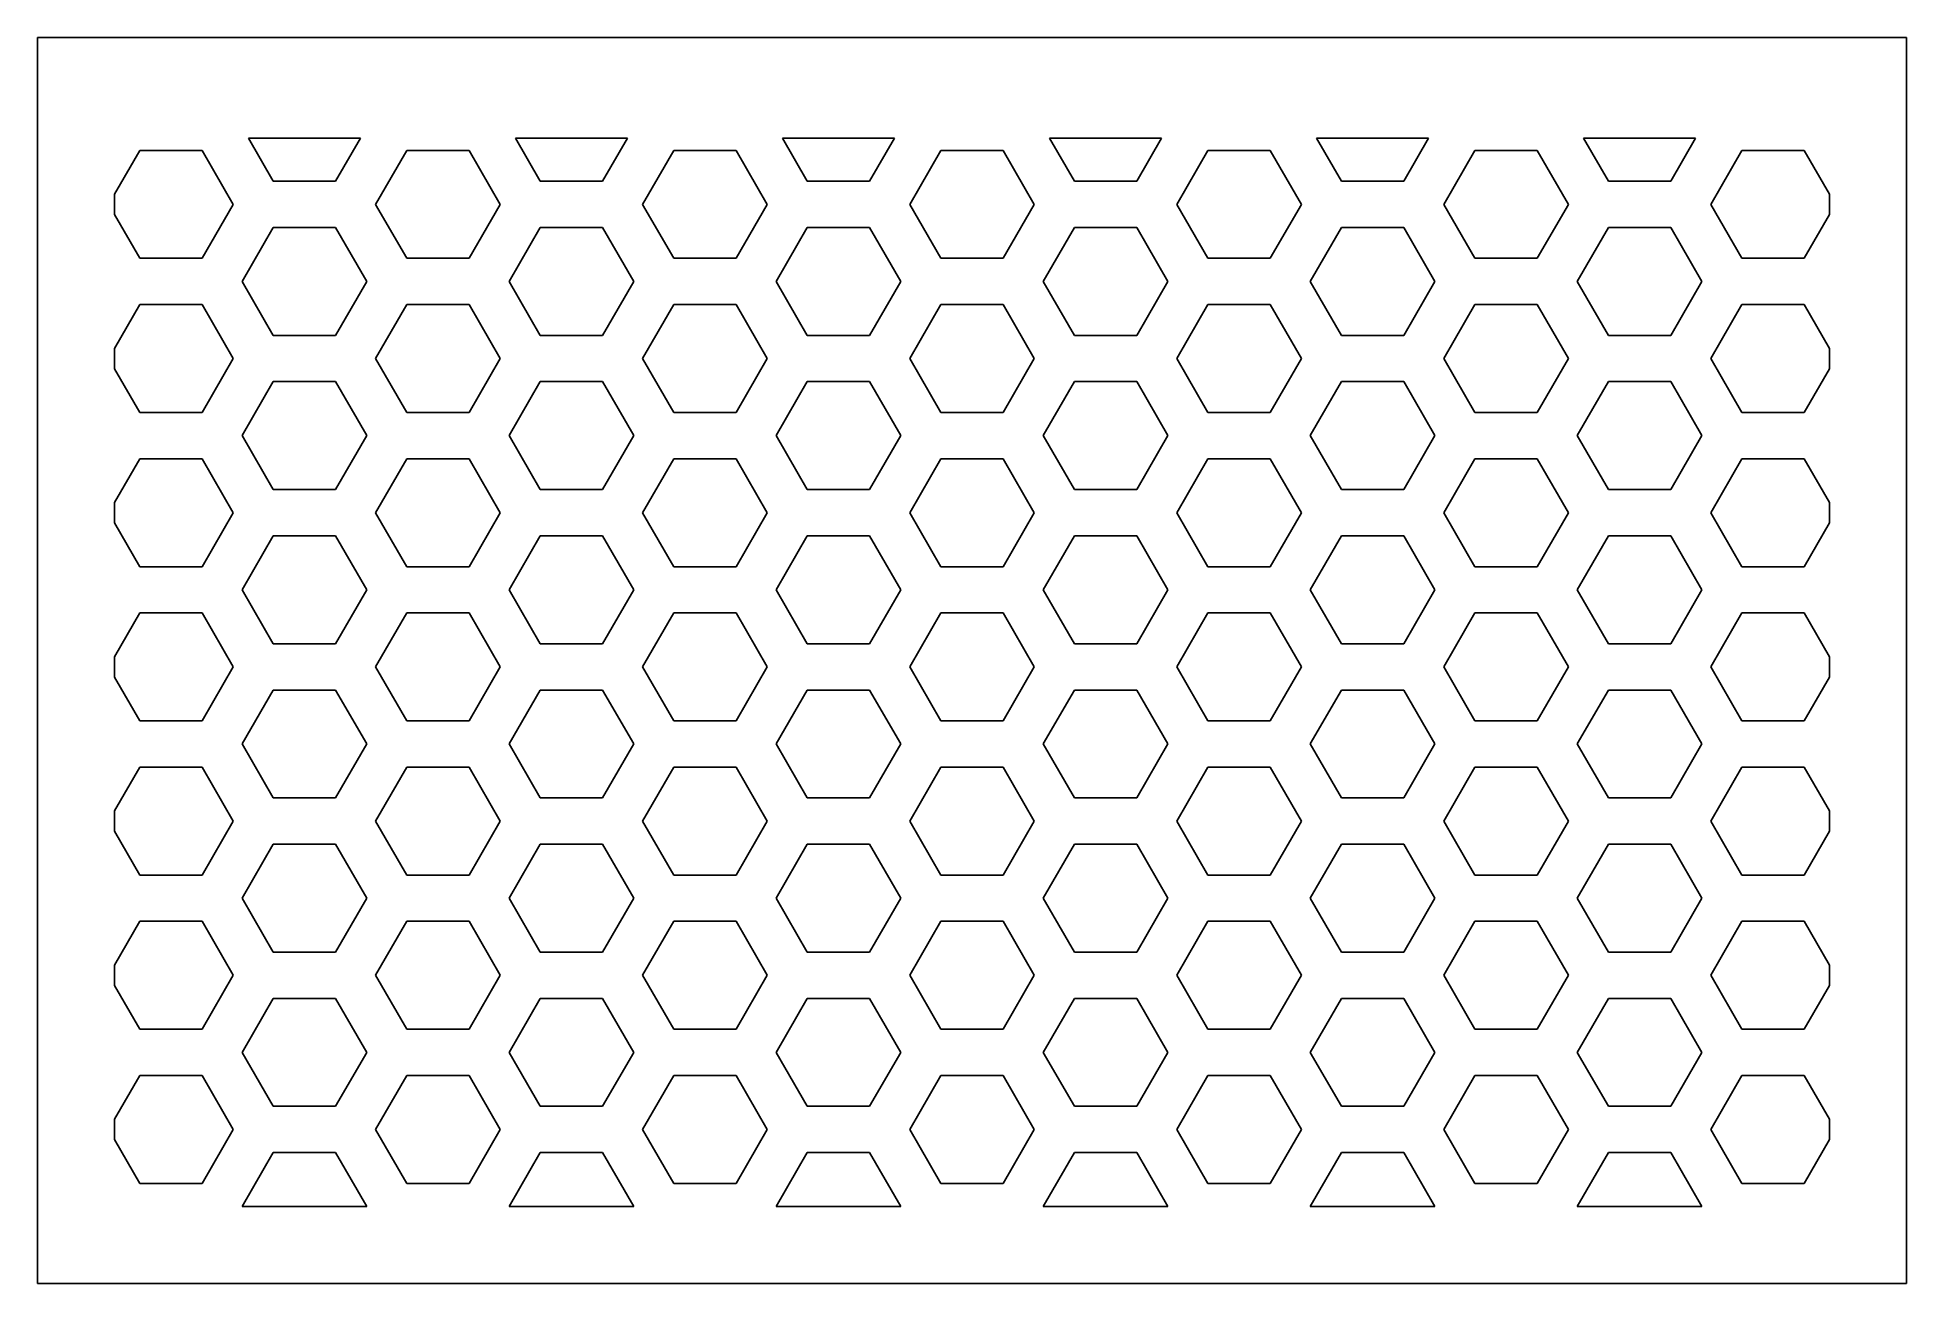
# Model space of a CAD drawing. Header units: metres. Extents: x 0 to 1500, y 0 to 1000.
import ezdxf

# ---------------------------------------------------------------- set-up
doc = ezdxf.new("R2010")
doc.units = ezdxf.units.M

msp = doc.modelspace()

# ---------------------------------------------------------------- linework, layer by layer
for p, q in [((1500, 1000), (0, 1000)), ((0, 1000), (0, 0)), ((1500, 0), (1500, 1000)), ((189.286, 884.583), (169.414, 919.002)), ((169.414, 919.002), (259.157, 919.002)), ((259.157, 919.002), (239.286, 884.583)), ((403.571, 884.583), (383.7, 919.002)), ((383.7, 919.002), (473.443, 919.002)), ((473.443, 919.002), (453.571, 884.583)), ((617.857, 884.583), (597.985, 919.002)), ((597.985, 919.002), (687.729, 919.002)), ((687.729, 919.002), (667.857, 884.583)), ((832.143, 884.583), (812.271, 919.002)), ((812.271, 919.002), (902.015, 919.002)), ((902.015, 919.002), (882.143, 884.583)), ((1046.43, 884.583), (1026.56, 919.002)), ((1026.56, 919.002), (1116.3, 919.002)), ((1116.3, 919.002), (1096.43, 884.583)), ((1260.71, 884.583), (1240.84, 919.002)), ((1240.84, 919.002), (1330.59, 919.002)), ((1330.59, 919.002), (1310.71, 884.583)), ((61.8589, 874.194), (82.1429, 909.327)), ((82.1429, 909.327), (132.143, 909.327)), ((132.143, 909.327), (157.143, 866.025)), ((271.429, 866.025), (296.429, 909.327)), ((296.429, 909.327), (346.429, 909.327)), ((346.429, 909.327), (371.429, 866.025)), ((485.714, 866.025), (510.714, 909.327)), ((510.714, 909.327), (560.714, 909.327)), ((560.714, 909.327), (585.714, 866.025)), ((700, 866.025), (725, 909.327)), ((725, 909.327), (775, 909.327)), ((775, 909.327), (800, 866.025)), ((914.286, 866.025), (939.286, 909.327)), ((939.286, 909.327), (989.286, 909.327)), ((989.286, 909.327), (1014.29, 866.025)), ((1128.57, 866.025), (1153.57, 909.327)), ((1153.57, 909.327), (1203.57, 909.327)), ((1203.57, 909.327), (1228.57, 866.025)), ((1342.86, 866.025), (1367.86, 909.327)), ((1367.86, 909.327), (1417.86, 909.327)), ((1417.86, 909.327), (1438.14, 874.194)), ((61.8589, 857.857), (61.8589, 874.194)), ((239.286, 884.583), (189.286, 884.583)), ((453.571, 884.583), (403.571, 884.583)), ((667.857, 884.583), (617.857, 884.583)), ((882.143, 884.583), (832.143, 884.583)), ((1096.43, 884.583), (1046.43, 884.583)), ((1310.71, 884.583), (1260.71, 884.583)), ((1438.14, 874.194), (1438.14, 857.857)), ((82.1429, 822.724), (61.8589, 857.857)), ((157.143, 866.025), (132.143, 822.724)), ((296.429, 822.724), (271.429, 866.025)), ((371.429, 866.025), (346.429, 822.724)), ((510.714, 822.724), (485.714, 866.025)), ((585.714, 866.025), (560.714, 822.724)), ((725, 822.724), (700, 866.025)), ((800, 866.025), (775, 822.724)), ((939.286, 822.724), (914.286, 866.025)), ((1014.29, 866.025), (989.286, 822.724)), ((1153.57, 822.724), (1128.57, 866.025)), ((1228.57, 866.025), (1203.57, 822.724)), ((1367.86, 822.724), (1342.86, 866.025)), ((1438.14, 857.857), (1417.86, 822.724)), ((164.286, 804.166), (189.286, 847.468)), ((189.286, 847.468), (239.286, 847.468)), ((239.286, 847.468), (264.286, 804.166)), ((378.571, 804.166), (403.571, 847.468)), ((403.571, 847.468), (453.571, 847.468)), ((453.571, 847.468), (478.571, 804.166)), ((592.857, 804.166), (617.857, 847.468)), ((617.857, 847.468), (667.857, 847.468)), ((667.857, 847.468), (692.857, 804.166)), ((807.143, 804.166), (832.143, 847.468)), ((832.143, 847.468), (882.143, 847.468)), ((882.143, 847.468), (907.143, 804.166)), ((1021.43, 804.166), (1046.43, 847.468)), ((1046.43, 847.468), (1096.43, 847.468)), ((1096.43, 847.468), (1121.43, 804.166)), ((1235.71, 804.166), (1260.71, 847.468)), ((1260.71, 847.468), (1310.71, 847.468)), ((1310.71, 847.468), (1335.71, 804.166)), ((132.143, 822.724), (82.1429, 822.724)), ((346.429, 822.724), (296.429, 822.724)), ((560.714, 822.724), (510.714, 822.724)), ((775, 822.724), (725, 822.724)), ((989.286, 822.724), (939.286, 822.724)), ((1203.57, 822.724), (1153.57, 822.724)), ((1417.86, 822.724), (1367.86, 822.724)), ((189.286, 760.865), (164.286, 804.166)), ((264.286, 804.166), (239.286, 760.865)), ((403.571, 760.865), (378.571, 804.166)), ((478.571, 804.166), (453.571, 760.865)), ((617.857, 760.865), (592.857, 804.166)), ((692.857, 804.166), (667.857, 760.865)), ((832.143, 760.865), (807.143, 804.166)), ((907.143, 804.166), (882.143, 760.865)), ((1046.43, 760.865), (1021.43, 804.166)), ((1121.43, 804.166), (1096.43, 760.865)), ((1260.71, 760.865), (1235.71, 804.166)), ((1335.71, 804.166), (1310.71, 760.865)), ((61.8589, 750.476), (82.1429, 785.609)), ((82.1429, 785.609), (132.143, 785.609)), ((132.143, 785.609), (157.143, 742.307)), ((271.429, 742.307), (296.429, 785.609)), ((296.429, 785.609), (346.429, 785.609)), ((346.429, 785.609), (371.429, 742.307)), ((485.714, 742.307), (510.714, 785.609)), ((510.714, 785.609), (560.714, 785.609)), ((560.714, 785.609), (585.714, 742.307)), ((700, 742.307), (725, 785.609)), ((725, 785.609), (775, 785.609)), ((775, 785.609), (800, 742.307)), ((914.286, 742.307), (939.286, 785.609)), ((939.286, 785.609), (989.286, 785.609)), ((989.286, 785.609), (1014.29, 742.307)), ((1128.57, 742.307), (1153.57, 785.609)), ((1153.57, 785.609), (1203.57, 785.609)), ((1203.57, 785.609), (1228.57, 742.307)), ((1342.86, 742.307), (1367.86, 785.609)), ((1367.86, 785.609), (1417.86, 785.609)), ((1417.86, 785.609), (1438.14, 750.476)), ((61.8589, 734.139), (61.8589, 750.476)), ((239.286, 760.865), (189.286, 760.865)), ((453.571, 760.865), (403.571, 760.865)), ((667.857, 760.865), (617.857, 760.865)), ((882.143, 760.865), (832.143, 760.865)), ((1096.43, 760.865), (1046.43, 760.865)), ((1310.71, 760.865), (1260.71, 760.865)), ((1438.14, 750.476), (1438.14, 734.139)), ((157.143, 742.307), (132.143, 699.006)), ((296.429, 699.006), (271.429, 742.307)), ((371.429, 742.307), (346.429, 699.006)), ((510.714, 699.006), (485.714, 742.307)), ((585.714, 742.307), (560.714, 699.006)), ((725, 699.006), (700, 742.307)), ((800, 742.307), (775, 699.006)), ((939.286, 699.006), (914.286, 742.307)), ((1014.29, 742.307), (989.286, 699.006)), ((1153.57, 699.006), (1128.57, 742.307)), ((1228.57, 742.307), (1203.57, 699.006)), ((1367.86, 699.006), (1342.86, 742.307)), ((82.1429, 699.006), (61.8589, 734.139)), ((164.286, 680.449), (189.286, 723.75)), ((189.286, 723.75), (239.286, 723.75)), ((239.286, 723.75), (264.286, 680.449)), ((378.571, 680.449), (403.571, 723.75)), ((403.571, 723.75), (453.571, 723.75)), ((453.571, 723.75), (478.571, 680.449)), ((592.857, 680.449), (617.857, 723.75)), ((617.857, 723.75), (667.857, 723.75)), ((667.857, 723.75), (692.857, 680.449)), ((807.143, 680.449), (832.143, 723.75)), ((832.143, 723.75), (882.143, 723.75)), ((882.143, 723.75), (907.143, 680.449)), ((1021.43, 680.449), (1046.43, 723.75)), ((1046.43, 723.75), (1096.43, 723.75)), ((1096.43, 723.75), (1121.43, 680.449)), ((1235.71, 680.449), (1260.71, 723.75)), ((1260.71, 723.75), (1310.71, 723.75)), ((1310.71, 723.75), (1335.71, 680.449)), ((1438.14, 734.139), (1417.86, 699.006)), ((132.143, 699.006), (82.1429, 699.006)), ((346.429, 699.006), (296.429, 699.006)), ((560.714, 699.006), (510.714, 699.006)), ((775, 699.006), (725, 699.006)), ((989.286, 699.006), (939.286, 699.006)), ((1203.57, 699.006), (1153.57, 699.006)), ((1417.86, 699.006), (1367.86, 699.006)), ((189.286, 637.147), (164.286, 680.449)), ((264.286, 680.449), (239.286, 637.147)), ((403.571, 637.147), (378.571, 680.449)), ((478.571, 680.449), (453.571, 637.147)), ((617.857, 637.147), (592.857, 680.449)), ((692.857, 680.449), (667.857, 637.147)), ((832.143, 637.147), (807.143, 680.449)), ((907.143, 680.449), (882.143, 637.147)), ((1046.43, 637.147), (1021.43, 680.449)), ((1121.43, 680.449), (1096.43, 637.147)), ((1260.71, 637.147), (1235.71, 680.449)), ((1335.71, 680.449), (1310.71, 637.147)), ((61.8589, 626.758), (82.1429, 661.891)), ((82.1429, 661.891), (132.143, 661.891)), ((132.143, 661.891), (157.143, 618.59)), ((271.429, 618.59), (296.429, 661.891)), ((296.429, 661.891), (346.429, 661.891)), ((346.429, 661.891), (371.429, 618.59)), ((485.714, 618.59), (510.714, 661.891)), ((510.714, 661.891), (560.714, 661.891)), ((560.714, 661.891), (585.714, 618.59)), ((700, 618.59), (725, 661.891)), ((725, 661.891), (775, 661.891)), ((775, 661.891), (800, 618.59)), ((914.286, 618.59), (939.286, 661.891)), ((939.286, 661.891), (989.286, 661.891)), ((989.286, 661.891), (1014.29, 618.59)), ((1128.57, 618.59), (1153.57, 661.891)), ((1153.57, 661.891), (1203.57, 661.891)), ((1203.57, 661.891), (1228.57, 618.59)), ((1342.86, 618.59), (1367.86, 661.891)), ((1367.86, 661.891), (1417.86, 661.891)), ((1417.86, 661.891), (1438.14, 626.758)), ((239.286, 637.147), (189.286, 637.147)), ((453.571, 637.147), (403.571, 637.147)), ((667.857, 637.147), (617.857, 637.147)), ((882.143, 637.147), (832.143, 637.147)), ((1096.43, 637.147), (1046.43, 637.147)), ((1310.71, 637.147), (1260.71, 637.147)), ((61.8589, 610.421), (61.8589, 626.758)), ((157.143, 618.59), (132.143, 575.288)), ((296.429, 575.288), (271.429, 618.59)), ((371.429, 618.59), (346.429, 575.288)), ((510.714, 575.288), (485.714, 618.59)), ((585.714, 618.59), (560.714, 575.288)), ((725, 575.288), (700, 618.59)), ((800, 618.59), (775, 575.288)), ((939.286, 575.288), (914.286, 618.59)), ((1014.29, 618.59), (989.286, 575.288)), ((1153.57, 575.288), (1128.57, 618.59)), ((1228.57, 618.59), (1203.57, 575.288)), ((1367.86, 575.288), (1342.86, 618.59)), ((1438.14, 626.758), (1438.14, 610.421)), ((82.1429, 575.288), (61.8589, 610.421)), ((164.286, 556.731), (189.286, 600.032)), ((189.286, 600.032), (239.286, 600.032)), ((239.286, 600.032), (264.286, 556.731)), ((378.571, 556.731), (403.571, 600.032)), ((403.571, 600.032), (453.571, 600.032)), ((453.571, 600.032), (478.571, 556.731)), ((592.857, 556.731), (617.857, 600.032)), ((617.857, 600.032), (667.857, 600.032)), ((667.857, 600.032), (692.857, 556.731)), ((807.143, 556.731), (832.143, 600.032)), ((832.143, 600.032), (882.143, 600.032)), ((882.143, 600.032), (907.143, 556.731)), ((1021.43, 556.731), (1046.43, 600.032)), ((1046.43, 600.032), (1096.43, 600.032)), ((1096.43, 600.032), (1121.43, 556.731)), ((1235.71, 556.731), (1260.71, 600.032)), ((1260.71, 600.032), (1310.71, 600.032)), ((1310.71, 600.032), (1335.71, 556.731)), ((1438.14, 610.421), (1417.86, 575.288)), ((132.143, 575.288), (82.1429, 575.288)), ((346.429, 575.288), (296.429, 575.288)), ((560.714, 575.288), (510.714, 575.288)), ((775, 575.288), (725, 575.288)), ((989.286, 575.288), (939.286, 575.288)), ((1203.57, 575.288), (1153.57, 575.288)), ((1417.86, 575.288), (1367.86, 575.288)), ((189.286, 513.429), (164.286, 556.731)), ((264.286, 556.731), (239.286, 513.429)), ((403.571, 513.429), (378.571, 556.731)), ((478.571, 556.731), (453.571, 513.429)), ((617.857, 513.429), (592.857, 556.731)), ((692.857, 556.731), (667.857, 513.429)), ((832.143, 513.429), (807.143, 556.731)), ((907.143, 556.731), (882.143, 513.429)), ((1046.43, 513.429), (1021.43, 556.731)), ((1121.43, 556.731), (1096.43, 513.429)), ((1260.71, 513.429), (1235.71, 556.731)), ((1335.71, 556.731), (1310.71, 513.429)), ((61.8589, 503.04), (82.1429, 538.173)), ((82.1429, 538.173), (132.143, 538.173)), ((132.143, 538.173), (157.143, 494.872)), ((271.429, 494.872), (296.429, 538.173)), ((296.429, 538.173), (346.429, 538.173)), ((346.429, 538.173), (371.429, 494.872)), ((485.714, 494.872), (510.714, 538.173)), ((510.714, 538.173), (560.714, 538.173)), ((560.714, 538.173), (585.714, 494.872)), ((700, 494.872), (725, 538.173)), ((725, 538.173), (775, 538.173)), ((775, 538.173), (800, 494.872)), ((914.286, 494.872), (939.286, 538.173)), ((939.286, 538.173), (989.286, 538.173)), ((989.286, 538.173), (1014.29, 494.872)), ((1128.57, 494.872), (1153.57, 538.173)), ((1153.57, 538.173), (1203.57, 538.173)), ((1203.57, 538.173), (1228.57, 494.872)), ((1342.86, 494.872), (1367.86, 538.173)), ((1367.86, 538.173), (1417.86, 538.173)), ((1417.86, 538.173), (1438.14, 503.04)), ((239.286, 513.429), (189.286, 513.429)), ((453.571, 513.429), (403.571, 513.429)), ((667.857, 513.429), (617.857, 513.429)), ((882.143, 513.429), (832.143, 513.429)), ((1096.43, 513.429), (1046.43, 513.429)), ((1310.71, 513.429), (1260.71, 513.429)), ((61.8589, 486.703), (61.8589, 503.04)), ((1438.14, 503.04), (1438.14, 486.703)), ((82.1429, 451.57), (61.8589, 486.703)), ((157.143, 494.872), (132.143, 451.57)), ((296.429, 451.57), (271.429, 494.872)), ((371.429, 494.872), (346.429, 451.57)), ((510.714, 451.57), (485.714, 494.872)), ((585.714, 494.872), (560.714, 451.57)), ((725, 451.57), (700, 494.872)), ((800, 494.872), (775, 451.57)), ((939.286, 451.57), (914.286, 494.872)), ((1014.29, 494.872), (989.286, 451.57)), ((1153.57, 451.57), (1128.57, 494.872)), ((1228.57, 494.872), (1203.57, 451.57)), ((1367.86, 451.57), (1342.86, 494.872)), ((1438.14, 486.703), (1417.86, 451.57)), ((164.286, 433.013), (189.286, 476.314)), ((189.286, 476.314), (239.286, 476.314)), ((239.286, 476.314), (264.286, 433.013)), ((378.571, 433.013), (403.571, 476.314)), ((403.571, 476.314), (453.571, 476.314)), ((453.571, 476.314), (478.571, 433.013)), ((592.857, 433.013), (617.857, 476.314)), ((617.857, 476.314), (667.857, 476.314)), ((667.857, 476.314), (692.857, 433.013)), ((807.143, 433.013), (832.143, 476.314)), ((832.143, 476.314), (882.143, 476.314)), ((882.143, 476.314), (907.143, 433.013)), ((1021.43, 433.013), (1046.43, 476.314)), ((1046.43, 476.314), (1096.43, 476.314)), ((1096.43, 476.314), (1121.43, 433.013)), ((1235.71, 433.013), (1260.71, 476.314)), ((1260.71, 476.314), (1310.71, 476.314)), ((1310.71, 476.314), (1335.71, 433.013)), ((132.143, 451.57), (82.1429, 451.57)), ((346.429, 451.57), (296.429, 451.57)), ((560.714, 451.57), (510.714, 451.57)), ((775, 451.57), (725, 451.57)), ((989.286, 451.57), (939.286, 451.57)), ((1203.57, 451.57), (1153.57, 451.57)), ((1417.86, 451.57), (1367.86, 451.57)), ((189.286, 389.711), (164.286, 433.013)), ((264.286, 433.013), (239.286, 389.711)), ((403.571, 389.711), (378.571, 433.013)), ((478.571, 433.013), (453.571, 389.711)), ((617.857, 389.711), (592.857, 433.013)), ((692.857, 433.013), (667.857, 389.711)), ((832.143, 389.711), (807.143, 433.013)), ((907.143, 433.013), (882.143, 389.711)), ((1046.43, 389.711), (1021.43, 433.013)), ((1121.43, 433.013), (1096.43, 389.711)), ((1260.71, 389.711), (1235.71, 433.013)), ((1335.71, 433.013), (1310.71, 389.711)), ((61.8589, 379.322), (82.1429, 414.455)), ((82.1429, 414.455), (132.143, 414.455)), ((132.143, 414.455), (157.143, 371.154)), ((271.429, 371.154), (296.429, 414.455)), ((296.429, 414.455), (346.429, 414.455)), ((346.429, 414.455), (371.429, 371.154)), ((485.714, 371.154), (510.714, 414.455)), ((510.714, 414.455), (560.714, 414.455)), ((560.714, 414.455), (585.714, 371.154)), ((700, 371.154), (725, 414.455)), ((725, 414.455), (775, 414.455)), ((775, 414.455), (800, 371.154)), ((914.286, 371.154), (939.286, 414.455)), ((939.286, 414.455), (989.286, 414.455)), ((989.286, 414.455), (1014.29, 371.154)), ((1128.57, 371.154), (1153.57, 414.455)), ((1153.57, 414.455), (1203.57, 414.455)), ((1203.57, 414.455), (1228.57, 371.154)), ((1342.86, 371.154), (1367.86, 414.455)), ((1367.86, 414.455), (1417.86, 414.455)), ((1417.86, 414.455), (1438.14, 379.322)), ((61.8589, 362.985), (61.8589, 379.322)), ((239.286, 389.711), (189.286, 389.711)), ((453.571, 389.711), (403.571, 389.711)), ((667.857, 389.711), (617.857, 389.711)), ((882.143, 389.711), (832.143, 389.711)), ((1096.43, 389.711), (1046.43, 389.711)), ((1310.71, 389.711), (1260.71, 389.711)), ((1438.14, 379.322), (1438.14, 362.985)), ((82.1429, 327.852), (61.8589, 362.985)), ((157.143, 371.154), (132.143, 327.852)), ((296.429, 327.852), (271.429, 371.154)), ((371.429, 371.154), (346.429, 327.852)), ((510.714, 327.852), (485.714, 371.154)), ((585.714, 371.154), (560.714, 327.852)), ((725, 327.852), (700, 371.154)), ((800, 371.154), (775, 327.852)), ((939.286, 327.852), (914.286, 371.154)), ((1014.29, 371.154), (989.286, 327.852)), ((1153.57, 327.852), (1128.57, 371.154)), ((1228.57, 371.154), (1203.57, 327.852)), ((1367.86, 327.852), (1342.86, 371.154)), ((1438.14, 362.985), (1417.86, 327.852)), ((164.286, 309.295), (189.286, 352.596)), ((189.286, 352.596), (239.286, 352.596)), ((239.286, 352.596), (264.286, 309.295)), ((378.571, 309.295), (403.571, 352.596)), ((403.571, 352.596), (453.571, 352.596)), ((453.571, 352.596), (478.571, 309.295)), ((592.857, 309.295), (617.857, 352.596)), ((617.857, 352.596), (667.857, 352.596)), ((667.857, 352.596), (692.857, 309.295)), ((807.143, 309.295), (832.143, 352.596)), ((832.143, 352.596), (882.143, 352.596)), ((882.143, 352.596), (907.143, 309.295)), ((1021.43, 309.295), (1046.43, 352.596)), ((1046.43, 352.596), (1096.43, 352.596)), ((1096.43, 352.596), (1121.43, 309.295)), ((1235.71, 309.295), (1260.71, 352.596)), ((1260.71, 352.596), (1310.71, 352.596)), ((1310.71, 352.596), (1335.71, 309.295)), ((132.143, 327.852), (82.1429, 327.852)), ((346.429, 327.852), (296.429, 327.852)), ((560.714, 327.852), (510.714, 327.852)), ((775, 327.852), (725, 327.852)), ((989.286, 327.852), (939.286, 327.852)), ((1203.57, 327.852), (1153.57, 327.852)), ((1417.86, 327.852), (1367.86, 327.852)), ((189.286, 265.994), (164.286, 309.295)), ((264.286, 309.295), (239.286, 265.994)), ((403.571, 265.994), (378.571, 309.295)), ((478.571, 309.295), (453.571, 265.994)), ((617.857, 265.994), (592.857, 309.295)), ((692.857, 309.295), (667.857, 265.994)), ((832.143, 265.994), (807.143, 309.295)), ((907.143, 309.295), (882.143, 265.994)), ((1046.43, 265.994), (1021.43, 309.295)), ((1121.43, 309.295), (1096.43, 265.994)), ((1260.71, 265.994), (1235.71, 309.295)), ((1335.71, 309.295), (1310.71, 265.994)), ((61.8589, 255.604), (82.1429, 290.737)), ((82.1429, 290.737), (132.143, 290.737)), ((132.143, 290.737), (157.143, 247.436)), ((271.429, 247.436), (296.429, 290.737)), ((296.429, 290.737), (346.429, 290.737)), ((346.429, 290.737), (371.429, 247.436)), ((485.714, 247.436), (510.714, 290.737)), ((510.714, 290.737), (560.714, 290.737)), ((560.714, 290.737), (585.714, 247.436)), ((700, 247.436), (725, 290.737)), ((725, 290.737), (775, 290.737)), ((775, 290.737), (800, 247.436)), ((914.286, 247.436), (939.286, 290.737)), ((939.286, 290.737), (989.286, 290.737)), ((989.286, 290.737), (1014.29, 247.436)), ((1128.57, 247.436), (1153.57, 290.737)), ((1153.57, 290.737), (1203.57, 290.737)), ((1203.57, 290.737), (1228.57, 247.436)), ((1342.86, 247.436), (1367.86, 290.737)), ((1367.86, 290.737), (1417.86, 290.737)), ((1417.86, 290.737), (1438.14, 255.604)), ((61.8589, 239.267), (61.8589, 255.604)), ((239.286, 265.994), (189.286, 265.994)), ((453.571, 265.994), (403.571, 265.994)), ((667.857, 265.994), (617.857, 265.994)), ((882.143, 265.994), (832.143, 265.994)), ((1096.43, 265.994), (1046.43, 265.994)), ((1310.71, 265.994), (1260.71, 265.994)), ((1438.14, 255.604), (1438.14, 239.267)), ((157.143, 247.436), (132.143, 204.135)), ((296.429, 204.135), (271.429, 247.436)), ((371.429, 247.436), (346.429, 204.135)), ((510.714, 204.135), (485.714, 247.436)), ((585.714, 247.436), (560.714, 204.135)), ((725, 204.135), (700, 247.436)), ((800, 247.436), (775, 204.135)), ((939.286, 204.135), (914.286, 247.436)), ((1014.29, 247.436), (989.286, 204.135)), ((1153.57, 204.135), (1128.57, 247.436)), ((1228.57, 247.436), (1203.57, 204.135)), ((1367.86, 204.135), (1342.86, 247.436)), ((82.1429, 204.135), (61.8589, 239.267)), ((164.286, 185.577), (189.286, 228.878)), ((189.286, 228.878), (239.286, 228.878)), ((239.286, 228.878), (264.286, 185.577)), ((378.571, 185.577), (403.571, 228.878)), ((403.571, 228.878), (453.571, 228.878)), ((453.571, 228.878), (478.571, 185.577)), ((592.857, 185.577), (617.857, 228.878)), ((617.857, 228.878), (667.857, 228.878)), ((667.857, 228.878), (692.857, 185.577)), ((807.143, 185.577), (832.143, 228.878)), ((832.143, 228.878), (882.143, 228.878)), ((882.143, 228.878), (907.143, 185.577)), ((1021.43, 185.577), (1046.43, 228.878)), ((1046.43, 228.878), (1096.43, 228.878)), ((1096.43, 228.878), (1121.43, 185.577)), ((1235.71, 185.577), (1260.71, 228.878)), ((1260.71, 228.878), (1310.71, 228.878)), ((1310.71, 228.878), (1335.71, 185.577)), ((1438.14, 239.267), (1417.86, 204.135)), ((132.143, 204.135), (82.1429, 204.135)), ((346.429, 204.135), (296.429, 204.135)), ((560.714, 204.135), (510.714, 204.135)), ((775, 204.135), (725, 204.135)), ((989.286, 204.135), (939.286, 204.135)), ((1203.57, 204.135), (1153.57, 204.135)), ((1417.86, 204.135), (1367.86, 204.135)), ((189.286, 142.276), (164.286, 185.577)), ((264.286, 185.577), (239.286, 142.276)), ((403.571, 142.276), (378.571, 185.577)), ((478.571, 185.577), (453.571, 142.276)), ((617.857, 142.276), (592.857, 185.577)), ((692.857, 185.577), (667.857, 142.276)), ((832.143, 142.276), (807.143, 185.577)), ((907.143, 185.577), (882.143, 142.276)), ((1046.43, 142.276), (1021.43, 185.577)), ((1121.43, 185.577), (1096.43, 142.276)), ((1260.71, 142.276), (1235.71, 185.577)), ((1335.71, 185.577), (1310.71, 142.276)), ((61.8589, 131.886), (82.1429, 167.019)), ((82.1429, 167.019), (132.143, 167.019)), ((132.143, 167.019), (157.143, 123.718)), ((271.429, 123.718), (296.429, 167.019)), ((296.429, 167.019), (346.429, 167.019)), ((346.429, 167.019), (371.429, 123.718)), ((485.714, 123.718), (510.714, 167.019)), ((510.714, 167.019), (560.714, 167.019)), ((560.714, 167.019), (585.714, 123.718)), ((700, 123.718), (725, 167.019)), ((725, 167.019), (775, 167.019)), ((775, 167.019), (800, 123.718)), ((914.286, 123.718), (939.286, 167.019)), ((939.286, 167.019), (989.286, 167.019)), ((989.286, 167.019), (1014.29, 123.718)), ((1128.57, 123.718), (1153.57, 167.019)), ((1153.57, 167.019), (1203.57, 167.019)), ((1203.57, 167.019), (1228.57, 123.718)), ((1342.86, 123.718), (1367.86, 167.019)), ((1367.86, 167.019), (1417.86, 167.019)), ((1417.86, 167.019), (1438.14, 131.886)), ((239.286, 142.276), (189.286, 142.276)), ((453.571, 142.276), (403.571, 142.276)), ((667.857, 142.276), (617.857, 142.276)), ((882.143, 142.276), (832.143, 142.276)), ((1096.43, 142.276), (1046.43, 142.276)), ((1310.71, 142.276), (1260.71, 142.276)), ((61.8589, 115.549), (61.8589, 131.886)), ((157.143, 123.718), (132.143, 80.4166)), ((296.429, 80.4166), (271.429, 123.718)), ((371.429, 123.718), (346.429, 80.4166)), ((510.714, 80.4166), (485.714, 123.718)), ((585.714, 123.718), (560.714, 80.4166)), ((725, 80.4166), (700, 123.718)), ((800, 123.718), (775, 80.4166)), ((939.286, 80.4166), (914.286, 123.718)), ((1014.29, 123.718), (989.286, 80.4166)), ((1153.57, 80.4166), (1128.57, 123.718)), ((1228.57, 123.718), (1203.57, 80.4166)), ((1367.86, 80.4166), (1342.86, 123.718)), ((1438.14, 131.886), (1438.14, 115.549)), ((82.1429, 80.4166), (61.8589, 115.549)), ((164.286, 61.8589), (189.286, 105.16)), ((189.286, 105.16), (239.286, 105.16)), ((239.286, 105.16), (264.286, 61.8589)), ((378.571, 61.8589), (403.571, 105.16)), ((403.571, 105.16), (453.571, 105.16)), ((453.571, 105.16), (478.571, 61.8589)), ((592.857, 61.8589), (617.857, 105.16)), ((617.857, 105.16), (667.857, 105.16)), ((667.857, 105.16), (692.857, 61.8589)), ((807.143, 61.8589), (832.143, 105.16)), ((832.143, 105.16), (882.143, 105.16)), ((882.143, 105.16), (907.143, 61.8589)), ((1021.43, 61.8589), (1046.43, 105.16)), ((1046.43, 105.16), (1096.43, 105.16)), ((1096.43, 105.16), (1121.43, 61.8589)), ((1235.71, 61.8589), (1260.71, 105.16)), ((1260.71, 105.16), (1310.71, 105.16)), ((1310.71, 105.16), (1335.71, 61.8589)), ((1438.14, 115.549), (1417.86, 80.4166)), ((132.143, 80.4166), (82.1429, 80.4166)), ((346.429, 80.4166), (296.429, 80.4166)), ((560.714, 80.4166), (510.714, 80.4166)), ((775, 80.4166), (725, 80.4166)), ((989.286, 80.4166), (939.286, 80.4166)), ((1203.57, 80.4166), (1153.57, 80.4166)), ((1417.86, 80.4166), (1367.86, 80.4166)), ((264.286, 61.8589), (164.286, 61.8589)), ((478.571, 61.8589), (378.571, 61.8589)), ((692.857, 61.8589), (592.857, 61.8589)), ((907.143, 61.8589), (807.143, 61.8589)), ((1121.43, 61.8589), (1021.43, 61.8589)), ((1335.71, 61.8589), (1235.71, 61.8589)), ((0, 0), (1500, 0))]:
    msp.add_line(p, q)

doc.saveas('drawing.dxf')
